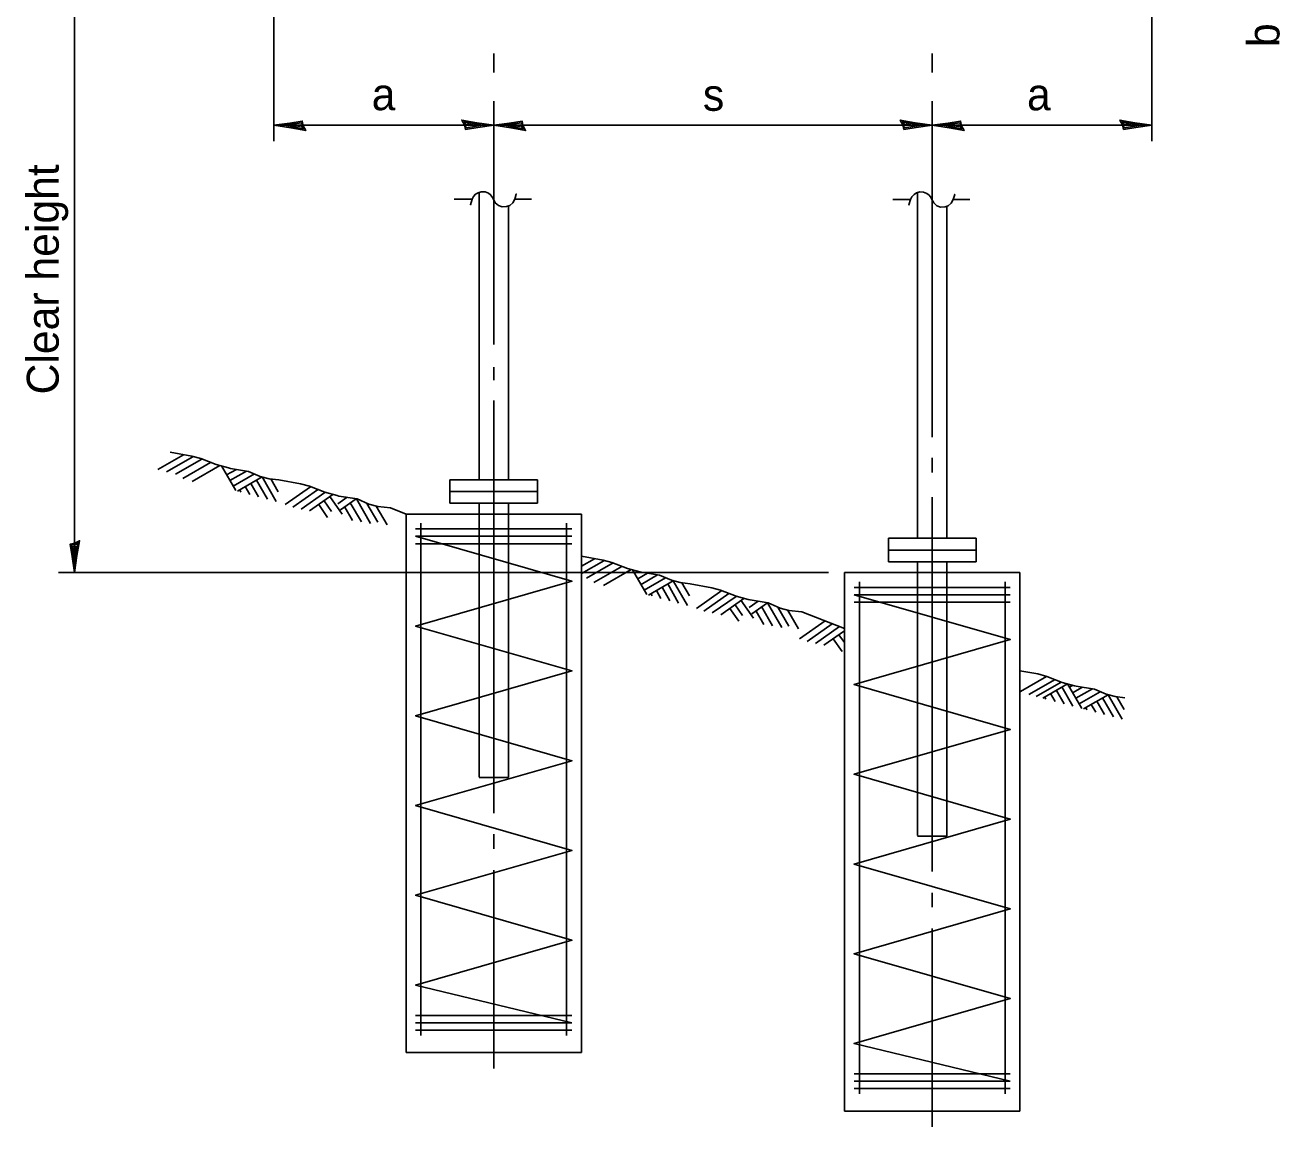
# Model space of a CAD drawing. Extents: x 1499079 to 1501883, y 1499349 to 1499789.
# Drawn here: x 1499508.7 to 1499603.1, y 1499536.2 to 1499619 of the extents above; entities that cross this region are included whole.
import ezdxf

# ---------------------------------------------------------------- set-up
doc = ezdxf.new("R2010")
doc.units = 0
for name, color, linetype in [('Design_EX_Roadway Dimensions', 7, 'Continuous'), ('Design_PR_EOP', 7, 'Continuous'), ('Design_PR_Roadway Items', 7, 'Continuous'), ('Topo_Building', 7, 'Continuous'), ('XSC_Exist Ground', 7, 'Continuous')]:
    doc.layers.add(name, color=color, linetype=linetype)

msp = doc.modelspace()

# ---------------------------------------------------------------- linework, layer by layer
at = {"layer": 'Design_EX_Roadway Dimensions'}
for p, q in [((1499512.415, 1499623.803), (1499512.415, 1499577.858)), ((1499527.417, 1499622.607), (1499527.417, 1499610.291)), ((1499593.428, 1499622.607), (1499593.428, 1499610.291)), ((1499543.945, 1499615.451), (1499543.945, 1499616.889)), ((1499576.914, 1499615.451), (1499576.914, 1499616.889)), ((1499543.945, 1499595.003), (1499543.945, 1499613.293)), ((1499576.914, 1499588.031), (1499576.914, 1499613.293)), ((1499527.417, 1499611.495), (1499543.945, 1499611.495)), ((1499543.945, 1499611.495), (1499576.914, 1499611.495)), ((1499576.914, 1499611.495), (1499593.428, 1499611.495)), ((1499543.945, 1499592.332), (1499543.945, 1499593.315)), ((1499543.945, 1499559.781), (1499543.945, 1499590.805)), ((1499576.914, 1499585.389), (1499576.914, 1499586.482)), ((1499576.914, 1499555.385), (1499576.914, 1499583.539)), ((1499569.119, 1499577.866), (1499511.212, 1499577.866)), ((1499543.945, 1499557.088), (1499543.945, 1499558.181)), ((1499543.945, 1499540.574), (1499543.945, 1499555.488)), ((1499576.914, 1499552.692), (1499576.914, 1499553.785)), ((1499576.914, 1499536.178), (1499576.914, 1499551.092))]:
    msp.add_line(p, q, dxfattribs=at)
for points in [[(1499541.743, 1499611.524), (1499541.817, 1499611.179), (1499542.749, 1499611.333), (1499543.945, 1499611.495), (1499542.668, 1499611.678), (1499541.545, 1499611.884), (1499541.868, 1499611.304), (1499543.138, 1499611.495), (1499541.721, 1499611.759), (1499541.934, 1499611.465), (1499542.529, 1499611.502), (1499541.956, 1499611.598)], [(1499574.705, 1499611.524), (1499574.785, 1499611.179), (1499575.71, 1499611.333), (1499576.914, 1499611.495), (1499575.629, 1499611.678), (1499574.514, 1499611.884), (1499574.829, 1499611.304), (1499576.107, 1499611.495), (1499574.683, 1499611.759), (1499574.896, 1499611.465), (1499575.49, 1499611.502), (1499574.918, 1499611.598)], [(1499591.226, 1499611.524), (1499591.299, 1499611.179), (1499592.231, 1499611.333), (1499593.428, 1499611.495), (1499592.15, 1499611.678), (1499591.028, 1499611.884), (1499591.35, 1499611.304), (1499592.62, 1499611.495), (1499591.204, 1499611.759), (1499591.417, 1499611.465), (1499592.011, 1499611.502), (1499591.439, 1499611.598)], [(1499529.619, 1499611.458), (1499529.545, 1499611.803), (1499528.613, 1499611.656), (1499527.417, 1499611.495), (1499528.694, 1499611.311), (1499529.817, 1499611.098), (1499529.494, 1499611.686), (1499528.224, 1499611.495), (1499529.641, 1499611.231), (1499529.428, 1499611.524), (1499528.833, 1499611.487), (1499529.406, 1499611.392)], [(1499546.147, 1499611.458), (1499546.074, 1499611.803), (1499545.142, 1499611.656), (1499543.945, 1499611.495), (1499545.222, 1499611.311), (1499546.345, 1499611.098), (1499546.022, 1499611.686), (1499544.753, 1499611.495), (1499546.169, 1499611.231), (1499545.964, 1499611.524), (1499545.362, 1499611.487), (1499545.942, 1499611.392)], [(1499579.116, 1499611.458), (1499579.042, 1499611.803), (1499578.11, 1499611.656), (1499576.914, 1499611.495), (1499578.191, 1499611.311), (1499579.307, 1499611.098), (1499578.991, 1499611.686), (1499577.714, 1499611.495), (1499579.138, 1499611.231), (1499578.925, 1499611.524), (1499578.33, 1499611.487), (1499578.903, 1499611.392)], [(1499512.445, 1499580.067), (1499512.1, 1499579.987), (1499512.254, 1499579.062), (1499512.415, 1499577.858), (1499512.599, 1499579.143), (1499512.804, 1499580.258), (1499512.224, 1499579.943), (1499512.415, 1499578.666), (1499512.679, 1499580.089), (1499512.386, 1499579.877), (1499512.423, 1499579.282), (1499512.518, 1499579.855)]]:
    msp.add_lwpolyline(points, dxfattribs=at)
at = {"layer": 'Design_PR_EOP'}
for p, q in [((1499537.355, 1499582.262), (1499550.543, 1499582.262)), ((1499537.355, 1499541.77), (1499537.355, 1499582.262)), ((1499550.543, 1499541.77), (1499550.543, 1499582.262)), ((1499570.316, 1499577.866), (1499583.505, 1499577.866)), ((1499570.316, 1499537.374), (1499570.316, 1499577.866)), ((1499583.505, 1499537.374), (1499583.505, 1499577.866)), ((1499537.355, 1499541.77), (1499550.543, 1499541.77)), ((1499570.316, 1499537.374), (1499583.505, 1499537.374))]:
    msp.add_line(p, q, dxfattribs=at)
at = {"layer": 'Design_PR_Roadway Items'}
for p, q in [((1499542.844, 1499584.831), (1499542.844, 1499606.445)), ((1499575.813, 1499580.434), (1499575.813, 1499606.431)), ((1499545.046, 1499584.831), (1499545.046, 1499605.425)), ((1499578.007, 1499580.434), (1499578.007, 1499605.403)), ((1499540.65, 1499584.831), (1499547.248, 1499584.831)), ((1499540.65, 1499583.069), (1499540.65, 1499584.831)), ((1499547.248, 1499583.069), (1499547.248, 1499584.831)), ((1499540.65, 1499583.95), (1499547.248, 1499583.95)), ((1499540.65, 1499583.069), (1499547.248, 1499583.069)), ((1499542.852, 1499582.262), (1499542.852, 1499583.069)), ((1499545.046, 1499582.262), (1499545.046, 1499583.069)), ((1499542.844, 1499562.475), (1499542.844, 1499582.233)), ((1499545.046, 1499562.446), (1499545.046, 1499582.233)), ((1499573.618, 1499580.434), (1499580.209, 1499580.434)), ((1499573.618, 1499578.673), (1499573.618, 1499580.434)), ((1499580.209, 1499578.673), (1499580.209, 1499580.434)), ((1499573.618, 1499579.554), (1499580.209, 1499579.554)), ((1499573.618, 1499578.673), (1499580.209, 1499578.673)), ((1499575.813, 1499577.866), (1499575.813, 1499578.673)), ((1499578.015, 1499577.866), (1499578.015, 1499578.673)), ((1499575.813, 1499558.079), (1499575.813, 1499577.836)), ((1499578.007, 1499558.049), (1499578.007, 1499577.836)), ((1499542.844, 1499562.446), (1499545.046, 1499562.446)), ((1499575.813, 1499558.049), (1499578.007, 1499558.049))]:
    msp.add_line(p, q, dxfattribs=at)
for points in [[(1499540.98, 1499605.939), (1499542.331, 1499605.939), (1499542.199, 1499605.521), (1499542.331, 1499605.939), (1499542.419, 1499606.137), (1499542.588, 1499606.313), (1499542.771, 1499606.423), (1499543.006, 1499606.497), (1499543.307, 1499606.482), (1499543.549, 1499606.387), (1499543.71, 1499606.262), (1499543.865, 1499606.056), (1499543.923, 1499605.939), (1499544.063, 1499605.667), (1499544.298, 1499605.469), (1499544.569, 1499605.366), (1499544.914, 1499605.374), (1499545.156, 1499605.469), (1499545.376, 1499605.66), (1499545.531, 1499605.939), (1499545.641, 1499606.32), (1499545.531, 1499605.939), (1499545.531, 1499605.939), (1499546.786, 1499605.939)], [(1499573.949, 1499605.917), (1499575.292, 1499605.917), (1499575.167, 1499605.498), (1499575.292, 1499605.917), (1499575.387, 1499606.115), (1499575.556, 1499606.291), (1499575.74, 1499606.409), (1499575.974, 1499606.475), (1499576.268, 1499606.46), (1499576.518, 1499606.365), (1499576.679, 1499606.247), (1499576.826, 1499606.042), (1499576.885, 1499605.917), (1499577.024, 1499605.653), (1499577.266, 1499605.447), (1499577.538, 1499605.344), (1499577.875, 1499605.352), (1499578.118, 1499605.447), (1499578.338, 1499605.638), (1499578.492, 1499605.917), (1499578.602, 1499606.298), (1499578.492, 1499605.917), (1499578.492, 1499605.917), (1499579.747, 1499605.917)]]:
    msp.add_lwpolyline(points, dxfattribs=at)
at = {"layer": 'Topo_Building'}
for p, q in [((1499538.066, 1499581.139), (1499549.824, 1499581.139)), ((1499538.47, 1499543.055), (1499538.47, 1499581.565)), ((1499549.42, 1499543.055), (1499549.42, 1499581.565)), ((1499538.066, 1499580.589), (1499549.824, 1499580.589)), ((1499538.066, 1499580.031), (1499549.824, 1499580.031)), ((1499571.439, 1499538.659), (1499571.439, 1499577.168)), ((1499582.389, 1499538.659), (1499582.389, 1499577.168)), ((1499571.035, 1499576.743), (1499582.785, 1499576.743)), ((1499571.035, 1499576.192), (1499582.785, 1499576.192)), ((1499571.035, 1499575.634), (1499582.785, 1499575.634)), ((1499538.066, 1499544.567), (1499549.824, 1499544.567)), ((1499538.066, 1499544.009), (1499549.824, 1499544.009)), ((1499538.066, 1499543.459), (1499549.824, 1499543.459)), ((1499571.035, 1499540.163), (1499582.785, 1499540.163)), ((1499571.035, 1499539.613), (1499582.785, 1499539.613)), ((1499571.035, 1499539.062), (1499582.785, 1499539.062))]:
    msp.add_line(p, q, dxfattribs=at)
for points in [[(1499538.066, 1499580.589), (1499549.824, 1499577.212), (1499538.066, 1499573.836), (1499549.824, 1499570.46), (1499538.066, 1499567.091), (1499549.824, 1499563.715), (1499538.066, 1499560.339), (1499549.824, 1499556.97), (1499538.066, 1499553.594), (1499549.824, 1499550.218), (1499538.066, 1499546.842), (1499549.824, 1499544.009)], [(1499571.035, 1499576.192), (1499582.785, 1499572.816), (1499571.035, 1499569.44), (1499582.785, 1499566.064), (1499571.035, 1499562.695), (1499582.785, 1499559.319), (1499571.035, 1499555.943), (1499582.785, 1499552.567), (1499571.035, 1499549.198), (1499582.785, 1499545.822), (1499571.035, 1499542.446), (1499582.785, 1499539.613)]]:
    msp.add_lwpolyline(points, dxfattribs=at)
at = {"layer": 'XSC_Exist Ground'}
for p, q in [((1499518.683, 1499585.601), (1499520.613, 1499586.717)), ((1499519.351, 1499585.425), (1499521.318, 1499586.563)), ((1499520.012, 1499585.249), (1499522, 1499586.394)), ((1499520.569, 1499584.926), (1499522.661, 1499586.137)), ((1499521.274, 1499584.699), (1499523.366, 1499585.902)), ((1499524.547, 1499584.023), (1499523.476, 1499585.873)), ((1499523.865, 1499585.198), (1499524.599, 1499585.616)), ((1499524.107, 1499584.779), (1499525.355, 1499585.491)), ((1499524.349, 1499584.354), (1499525.949, 1499585.278)), ((1499524.679, 1499583.987), (1499526.529, 1499585.051)), ((1499526.272, 1499583.561), (1499525.685, 1499584.567)), ((1499526.933, 1499583.378), (1499526.111, 1499584.809)), ((1499527.6, 1499583.201), (1499526.529, 1499585.051)), ((1499527.74, 1499583.928), (1499527.182, 1499584.897)), ((1499524.944, 1499583.913), (1499524.848, 1499584.082)), ((1499525.604, 1499583.737), (1499525.267, 1499584.324)), ((1499528.268, 1499582.974), (1499530.177, 1499584.317)), ((1499528.833, 1499582.783), (1499530.698, 1499584.082)), ((1499529.465, 1499582.629), (1499531.248, 1499583.877)), ((1499530.096, 1499582.497), (1499531.843, 1499583.722)), ((1499532.555, 1499582.247), (1499531.615, 1499583.583)), ((1499531.461, 1499582.012), (1499530.786, 1499582.967)), ((1499531.747, 1499582.445), (1499531.189, 1499583.245)), ((1499532.232, 1499583.04), (1499532.922, 1499583.524)), ((1499532.43, 1499582.578), (1499533.611, 1499583.4)), ((1499533.34, 1499581.763), (1499532.76, 1499582.768)), ((1499533.993, 1499581.675), (1499533.164, 1499583.106)), ((1499534.69, 1499581.55), (1499533.619, 1499583.4)), ((1499535.226, 1499581.645), (1499534.404, 1499583.062)), ((1499535.938, 1499581.44), (1499535.116, 1499582.856)), ((1499550.543, 1499578.335), (1499551.527, 1499578.9)), ((1499550.543, 1499577.778), (1499552.231, 1499578.754)), ((1499550.925, 1499577.433), (1499552.914, 1499578.585)), ((1499551.483, 1499577.117), (1499553.575, 1499578.328)), ((1499552.187, 1499576.89), (1499554.279, 1499578.093)), ((1499555.461, 1499576.207), (1499554.389, 1499578.056)), ((1499554.778, 1499577.389), (1499555.512, 1499577.807)), ((1499555.02, 1499576.963), (1499556.268, 1499577.682)), ((1499555.263, 1499576.545), (1499556.863, 1499577.469)), ((1499555.593, 1499576.17), (1499557.442, 1499577.242)), ((1499557.846, 1499575.568), (1499557.024, 1499577)), ((1499558.514, 1499575.392), (1499557.442, 1499577.242)), ((1499558.653, 1499576.119), (1499558.096, 1499577.088)), ((1499555.857, 1499576.104), (1499555.762, 1499576.273)), ((1499556.518, 1499575.921), (1499556.18, 1499576.515)), ((1499557.186, 1499575.745), (1499556.598, 1499576.757)), ((1499559.182, 1499575.165), (1499561.09, 1499576.501)), ((1499559.747, 1499574.967), (1499561.611, 1499576.273)), ((1499560.378, 1499574.82), (1499562.162, 1499576.067)), ((1499561.009, 1499574.688), (1499562.756, 1499575.913)), ((1499562.375, 1499574.196), (1499561.707, 1499575.15)), ((1499562.661, 1499574.629), (1499562.103, 1499575.429)), ((1499563.468, 1499574.431), (1499562.529, 1499575.774)), ((1499563.145, 1499575.231), (1499563.828, 1499575.701)), ((1499563.343, 1499574.768), (1499564.525, 1499575.59)), ((1499564.907, 1499573.866), (1499564.077, 1499575.297)), ((1499565.604, 1499573.741), (1499564.532, 1499575.59)), ((1499566.14, 1499573.836), (1499565.318, 1499575.253)), ((1499566.852, 1499573.623), (1499566.03, 1499575.047)), ((1499564.253, 1499573.946), (1499563.674, 1499574.959)), ((1499566.94, 1499572.875), (1499568.855, 1499574.218)), ((1499567.505, 1499572.684), (1499569.398, 1499574.005)), ((1499568.136, 1499572.53), (1499569.941, 1499573.792)), ((1499568.767, 1499572.398), (1499570.316, 1499573.484)), ((1499570.316, 1499572.596), (1499569.897, 1499573.19)), ((1499570.132, 1499571.913), (1499569.464, 1499572.868)), ((1499583.541, 1499568.919), (1499585.516, 1499570.057)), ((1499584.187, 1499568.684), (1499586.154, 1499569.822)), ((1499584.73, 1499568.537), (1499586.617, 1499569.623)), ((1499585.229, 1499568.427), (1499587.079, 1499569.499)), ((1499588.15, 1499567.642), (1499587.079, 1499569.499)), ((1499587.226, 1499569.242), (1499587.483, 1499569.389)), ((1499585.457, 1499568.339), (1499585.362, 1499568.508)), ((1499586.154, 1499568.17), (1499585.817, 1499568.757)), ((1499586.844, 1499567.987), (1499586.257, 1499569)), ((1499587.49, 1499567.825), (1499586.661, 1499569.257)), ((1499587.468, 1499568.824), (1499588.202, 1499569.242)), ((1499587.71, 1499568.405), (1499588.958, 1499569.117)), ((1499587.952, 1499567.979), (1499589.552, 1499568.904)), ((1499588.283, 1499567.613), (1499590.132, 1499568.677)), ((1499591.204, 1499566.827), (1499590.132, 1499568.677)), ((1499591.343, 1499567.554), (1499590.785, 1499568.523)), ((1499588.547, 1499567.539), (1499588.451, 1499567.708)), ((1499589.215, 1499567.363), (1499588.87, 1499567.95)), ((1499589.875, 1499567.179), (1499589.295, 1499568.192)), ((1499590.543, 1499567.003), (1499589.714, 1499568.435))]:
    msp.add_line(p, q, dxfattribs=at)
for points in [[(1499519.63, 1499586.9), (1499521.259, 1499586.607), (1499521.92, 1499586.431), (1499523.079, 1499585.976), (1499524.011, 1499585.726), (1499524.144, 1499585.689), (1499525.501, 1499585.469), (1499526.397, 1499585.088), (1499527.057, 1499584.911), (1499527.799, 1499584.823)], [(1499527.799, 1499584.823), (1499529.421, 1499584.53), (1499530.089, 1499584.346), (1499531.248, 1499583.899), (1499532.173, 1499583.649), (1499532.305, 1499583.612), (1499533.67, 1499583.392), (1499534.566, 1499583.011), (1499535.226, 1499582.827), (1499536.195, 1499582.717), (1499537.355, 1499582.262)], [(1499550.543, 1499579.091), (1499552.173, 1499578.798), (1499552.833, 1499578.622), (1499553.993, 1499578.167), (1499554.925, 1499577.917), (1499555.057, 1499577.88), (1499556.415, 1499577.66), (1499557.31, 1499577.278), (1499557.971, 1499577.102), (1499558.712, 1499577.014)], [(1499558.712, 1499577.014), (1499560.334, 1499576.721), (1499561.002, 1499576.537), (1499562.162, 1499576.09), (1499563.086, 1499575.84), (1499563.226, 1499575.803), (1499564.584, 1499575.576), (1499565.479, 1499575.194), (1499566.14, 1499575.018), (1499567.108, 1499574.901), (1499570.316, 1499573.653)], [(1499583.505, 1499570.482), (1499584.862, 1499570.233), (1499585.523, 1499570.057), (1499586.683, 1499569.601), (1499587.615, 1499569.352), (1499587.747, 1499569.323), (1499589.105, 1499569.095), (1499590, 1499568.713), (1499590.668, 1499568.537), (1499591.402, 1499568.449)]]:
    msp.add_lwpolyline(points, dxfattribs=at)

# ---------------------------------------------------------------- texts
at = {"layer": 'Design_EX_Roadway Dimensions'}
for s, height, p in [('b', 2.4, (1499603.02, 1499617.374)), ('Clear height', 2.40025, (1499511.241, 1499591.253))]:
    msp.add_text(s, height=height, rotation=90, dxfattribs=at).set_placement(p)
for s, p in [('a', (1499534.771, 1499612.625)), ('s', (1499559.674, 1499612.581)), ('a', (1499584.04, 1499612.618))]:
    msp.add_text(s, height=2.4, dxfattribs=at).set_placement(p)

doc.saveas('drawing.dxf')
